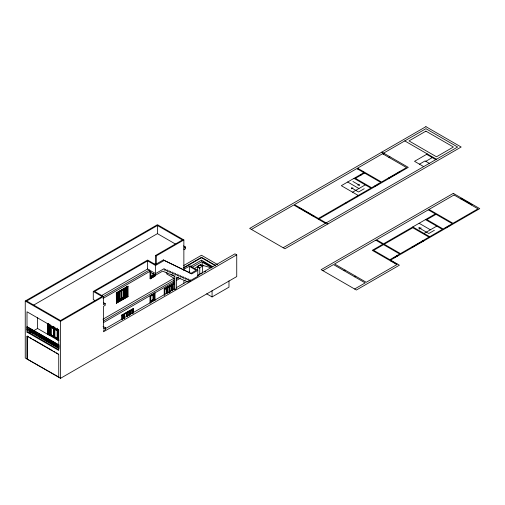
<?xml version="1.0" encoding="UTF-8"?>
<svg xmlns="http://www.w3.org/2000/svg" width="505" height="505" viewBox="0 0 505 505"><rect width="100%" height="100%" fill="white"/><g stroke="black" fill="none" stroke-linecap="round" stroke-linejoin="round"><path stroke-width="0.76" d="M351.512 188.87L351.613 187.961L353.008 188.011M197.562 275.433L234.97 253.832L236.738 254.848L236.738 276.582L60.499 378.333L25.25 357.982L25.25 301.005L157.427 224.693L183.864 239.957L183.864 270.409M183.864 239.957L156.297 255.871L156.297 264.008L155.597 263.604L155.597 255.461L182.457 239.957L157.427 225.508L26.658 301.005L60.499 320.542L102.092 296.53L93.28 291.442L93.28 299.579L95.312 300.753M33.469 305.209L157.427 233.645L175.689 244.186M27.119 326.785L58.839 345.104L58.839 346.323L27.119 328.01L27.119 326.785L59.085 344.959M27.119 328.01L27.365 326.647M27.119 328.824L58.839 347.137L58.839 348.362L27.119 330.043L27.119 328.824L59.085 346.998M93.28 291.442L147.63 260.062L155.382 264.538M27.119 330.043L27.365 328.679M105.141 328.793L173.909 289.087L174.793 289.599L176.554 288.582L176.554 277.1L187.986 281.979L197.79 276.317L197.79 270.377L191.793 273.836L164.232 260.447L155.559 265.453L147.63 260.877L94.688 291.442L103.5 296.53L103.5 304.666L105.261 303.65L105.261 305.279L103.5 306.295L103.5 329.09L105.614 327.865L105.614 329.494L103.5 330.718L103.5 331.772L236.738 254.848M58.738 330.106L27.011 311.787L27.011 332.138L27.718 331.734L58.763 349.656M29.694 333.035L37.585 328.477L58.738 340.686M27.011 336.21L58.738 354.523L58.738 377.317L59.022 377.153L27.011 359.005L27.011 336.21L28.646 336.829M154.265 264.368L155.805 263.477M101.473 295.659L147.63 269.014L155.559 273.59L164.232 268.584L164.232 270.213L165.855 269.279L165.855 270.907L167.477 269.973L167.477 271.602L169.093 270.661L169.093 272.29L170.715 271.355L170.715 272.984L172.338 272.043L172.338 273.672L173.96 272.738L173.96 274.366L175.582 273.432L175.582 275.061L177.205 274.12L177.205 275.749L178.82 274.815L178.82 276.443L180.443 275.503L180.443 277.131L182.065 276.197L182.065 277.826L183.687 276.892L183.687 278.52L185.31 277.58L185.31 279.208L186.932 278.274L186.932 279.903L188.554 278.968L188.554 280.591L190.17 279.656L190.17 281.285M154.972 264.772L163.349 259.936L191.793 273.836M183.864 248.094L185.625 247.078L185.625 248.706L183.864 249.722M25.25 301.005L60.499 321.357L149.392 270.03L149.392 271.658L102.988 298.449M50.98 327.095L53.663 328.559L53.587 336.248L50.98 334.746L50.98 327.095L53.663 328.559M53.663 328.067C46.908 323.156 55.234 331.28 53.663 326.539M116.403 303.24L116.327 292.944L128.03 286.19L128.1 296.486L116.327 303.202L128.1 296.486M128.1 286.228L116.327 292.944M54.717 327.234L54.717 328.761L57.393 330.226M120.84 290.583L119.186 291.543L119.186 299.358L119.117 291.499M116.68 293.146L118.34 292.193L118.34 300.008L116.68 300.961M116.68 293.392L118.34 292.439M124.615 288.816L126.269 287.856M57.324 338.407L54.717 336.904L54.717 329.247L57.393 330.718M116.68 293.639L118.34 292.679M124.615 289.056L126.269 288.102M116.68 293.885L118.34 292.925M124.615 289.302L126.269 288.349M116.68 294.125L118.34 293.171M124.615 289.548L126.269 288.589M116.68 294.371L118.34 293.411M124.615 289.794L126.269 288.835M116.68 294.617L118.34 293.657M124.615 290.034L126.269 289.081M116.68 294.857L118.34 293.904M124.615 290.28L126.269 289.321M49.572 324.519L49.572 335.396L49.926 335.194L48.158 334.581L48.158 323.705M116.68 295.103L118.34 294.144M124.615 290.526L126.269 289.567M116.68 295.349L118.34 294.39M124.615 290.766L126.269 289.813M116.68 295.589L118.34 294.636M124.615 291.013L126.269 290.053M116.68 295.835L118.34 294.876M124.615 291.259L126.269 290.299M116.68 296.082L118.34 295.122M124.615 291.499L126.269 290.545M150.78 276.475L153.198 275.162L153.198 273.647M116.68 296.321L118.34 295.368M124.615 291.745L126.269 290.792M150.85 276.519L153.198 275.162M116.68 296.568L118.34 295.614M124.615 291.991L126.269 291.031M150.616 277.062L153.552 275.364L154.328 275.812L154.328 274.284M57.267 339.025L50.418 335.067L49.711 335.478L49.711 324.26M50.98 334.746L53.663 336.21M116.68 296.814L118.34 295.854M124.615 292.231L126.269 291.278M116.68 297.054L118.34 296.1M124.615 292.477L126.269 291.524M116.68 297.3L118.34 296.347M124.615 292.723L126.269 291.764M116.68 297.546L118.34 296.587M124.615 292.963L126.269 292.01M154.328 275.812L150.799 277.845L150.799 271.74M149.392 271.658L155.559 275.219L162.61 271.153L174.793 276.349L174.793 289.599M116.68 297.786L118.34 296.833M124.615 293.209L126.269 292.256M116.68 298.032L118.34 297.079M124.615 293.455L126.269 292.496M150.168 271.374L150.168 278.785L154.89 276.134L154.89 274.657M116.68 298.278L118.34 297.319M124.615 293.702L126.269 292.742M150.168 278.785L154.89 276.134M116.68 298.524L118.34 297.565M124.615 293.942L126.269 292.988M116.68 298.764L118.34 297.811M124.615 294.188L126.269 293.228M116.68 299.01L118.34 298.051M124.615 294.434L126.269 293.474M116.68 299.257L118.34 298.297M124.615 294.674L126.269 293.721M116.68 299.497L118.34 298.543M124.615 294.92L126.269 293.96M116.68 299.743L118.34 298.783M124.615 295.166L126.269 294.207M116.68 299.989L118.34 299.029M124.615 295.406L126.269 294.453M116.68 300.229L118.34 299.276M124.615 295.652L126.269 294.693M116.68 300.475L118.34 299.522M124.615 295.898L126.269 294.939M116.68 300.721L118.34 299.762M119.117 299.314L120.84 298.398L120.771 290.545M121.755 289.977L121.755 297.792L123.485 296.871L123.485 289.056M124.615 296.138L126.269 295.185M54.717 336.904L57.393 338.369M118.694 292.004L118.694 300.21L124.116 297.237L124.116 288.286M116.851 301.434L126.761 295.715L127.538 296.164L127.538 287.206L116.964 293.31L116.964 302.268L127.538 296.164M183.769 265.485L201.489 255.259L217.56 264.538M58.618 340.212L57.324 339.871L57.324 328.995M57.892 329.733L57.892 339.549L58.946 340.08M183.751 267.536L201.489 257.291L215.66 265.478M183.751 267.94L201.489 257.702L215.66 265.882M251.433 229.434L293.733 205.011L325.454 223.33M383.617 153.122L425.911 128.699L457.631 147.018L283.16 247.747M357.534 168.992L358.234 168.588M383.263 154.139L384.318 153.526M189.362 272.99L189.362 266.331L190.069 265.92L197.79 270.377M190.663 266.394L201.489 260.144L212.889 266.722M192.014 267.372L201.489 261.899L201.489 260.144M102.951 319.229L173.966 278.23M203.502 265.946L202.196 265.188L202.196 262.177L202.896 261.767L212.062 267.063M199.765 273.944L199.765 268.136L197.228 266.918L197.228 266.507L200.188 264.803L202.511 266.141L202.303 272.473M103.342 321.035L173.676 280.433M176.409 278.855L178.461 277.668M299.023 208.066L299.724 207.656M194.097 268.666L200.82 264.778L211.355 267.915L211.355 267.467L202.196 262.177M197.436 267.038L199.765 268.136M362.464 171.845L363.171 171.435M388.901 157.396L389.961 156.784M103.323 322.676L173.966 281.891M176.687 280.319L180.083 278.362M154.89 293.152L150.237 295.835L150.168 303.202L150.168 295.797L154.82 293.108L154.89 300.557M197.228 266.507L199.551 267.852L202.511 266.141M190.915 273.331L196.199 270.276L189.362 266.331M164.264 295.185L164.264 288.879L174.017 283.248M164.264 288.879L174.086 283.286M168.916 286.594L167.262 287.553L167.262 293.026M164.763 289.163L166.486 288.248M172.761 284.624L172.761 290.091L172.691 284.58L173.796 283.943M164.832 289.201L174.156 283.898M121.793 319.734L121.718 315.07L133.49 308.353L133.49 312.98M124.716 313.744L126.376 312.791L126.376 316.584M127.361 312.216L129.015 311.263L129.015 315.063M123.94 318.238L123.87 314.394L122.216 315.354L122.286 319.192M130.145 310.771L131.874 309.855L130.145 310.771L130.145 314.571M122.286 315.391L123.94 314.438M121.718 315.07L122.355 315.436L132.929 309.331L132.929 313.214M150.875 300.841L153.198 299.579L153.198 295.046M150.945 300.885L153.198 299.579M150.616 301.479L153.552 299.781L154.328 300.229L154.328 294.125L150.799 296.164L150.799 302.268L154.328 300.229M176.346 287.68L187.102 281.468L187.986 281.979M198.187 275.522L199.538 274.739M200.895 273.956L202.252 273.173M204.291 271.999L205.649 271.217M352.597 192.19L365.285 184.868M313.119 216.203L313.826 215.799M364.219 188.725L358.575 191.982L351.613 187.961M427.318 153.937L414.529 161.322L423.695 166.612M374.805 186.288L378.327 184.256M388.901 178.151L399.474 172.047M318.409 219.258L408.286 167.363L381.849 152.1M419.466 164.169L425.103 160.912L429.332 163.355M425.81 161.322L432.255 157.598M206.696 293.841L212.062 296.934L228.98 287.168L228.98 280.906M322.897 270.693L333.47 264.588L365.197 282.901L354.624 289.005M460.718 198.856L461.772 198.244M344.044 270.693L345.104 270.08M471.291 204.961L472.345 204.348M424.061 233.449L436.749 226.126M434.388 230.28L428.814 233.499L418.948 227.805L419.352 229.194M354.624 276.797L355.678 276.184M394.272 257.563L396.917 256.041M412.427 247.084L423.001 240.98M446.262 227.547L449.791 225.514M390.573 260.921L391.28 260.517M396.21 264.178L396.917 263.774M183.637 269.329L189.716 266.122M188.365 272.536L189.716 271.823M185.101 280.37L183.864 280.919L183.864 283.204M418.948 227.805L421.29 228.077M357.736 184.982L359.39 185.202L358.929 184.262M404.764 140.908L436.484 159.226M426.618 154.341L435.783 159.63M461.248 198.553L471.822 204.658M399.12 171.845L399.827 172.249M388.547 177.949L389.254 178.353M377.974 184.054L378.681 184.458M449.437 225.312L450.144 225.716M360.349 174.692L361.056 175.096M374.451 186.086L375.152 186.496M445.915 227.345L446.616 227.755M355.419 177.539L356.12 177.949M354.005 178.353L370.923 188.125L318.409 218.444L294.44 204.607L356.827 168.588L363.878 172.653L341.317 185.682L358.234 195.448M425.469 219.612L442.386 229.384L400.446 253.598L384.229 244.237L412.781 227.755L428.991 237.116M352.907 181.459L359.39 185.202M347.661 182.015L358.941 188.529M419.125 223.273L430.405 229.788M412.781 226.941L429.698 236.706M356.574 196.407L357.281 196.811M422.647 240.778L423.354 241.182M346.001 202.511L346.708 202.915M412.074 246.882L412.781 247.286M396.564 255.833L397.271 256.243M393.925 257.361L394.626 257.771M319.109 218.848L327.922 223.936M299.37 207.864L313.472 216.001M390.927 260.719L396.564 263.976M183.593 245.903L185.625 247.078M200.397 265.327L200.188 264.803M155.597 255.461L156.297 255.871M163.349 259.936L164.232 260.447M171.485 274.442L174.793 276.349M123.485 296.871L123.416 289.018M121.755 297.792L121.831 290.015M121.478 298.764L121.333 290.476M133.49 308.353L133.421 312.942M118.694 300.21L118.833 292.086M103.342 302.539L105.261 303.65M103.052 326.388L105.614 327.865M54.717 328.761L57.324 330.27M54.717 329.247L57.324 330.756M49.78 334.783L48.796 334.215L48.726 323.686L48.796 334.215L49.711 334.828M57.892 339.549L58.877 340.117M29.391 329.033L30.742 329.815M32.086 330.592L36.814 333.319M38.165 334.102L54.363 343.451M55.714 344.233L59.085 346.184M29.391 331.072L34.113 333.799M35.464 334.575L36.814 335.358M38.165 336.134L59.085 348.216M27.011 332.138L58.738 350.457L58.738 329.809M29.997 337.605L31.348 338.382M32.699 339.164L52.267 350.464M53.618 351.246L54.969 352.023M56.32 352.806L58.346 353.973M212.062 290.672L212.062 296.934M201.489 257.291L201.489 257.702M199.551 267.852L199.551 268.262M197.651 266.918L197.651 270.541M173.909 289.087L173.909 278.11L166.858 274.038L166.858 272.523M172.268 284.34L172.268 290.306M172.053 284.959L172.053 290.93M171.561 290.539L171.561 285.072L169.907 286.026L169.907 292.281M171.492 290.501L171.492 285.028L169.838 285.988L169.838 292.237M169.415 286.486L169.415 292.458M168.916 292.849L168.847 286.556L167.193 287.515L167.193 292.982M166.978 287.389L166.978 293.361M166.416 288.204L166.486 293.714M164.901 289.245L164.901 294.466M164.34 288.917L164.34 295.229M157.427 225.508L157.427 233.645M155.559 265.453L155.559 275.219M154.82 274.613L154.82 276.096M154.82 293.108L154.82 300.519M153.552 273.836L153.552 275.364M153.552 294.44L153.552 299.781M153.129 273.609L153.129 275.118M153.129 295.002L153.129 299.541M150.237 272.157L150.237 278.823M147.63 260.877L147.63 269.014M132.367 309.003L132.367 313.624M132.152 309.66L132.152 313.542M131.799 309.817L131.874 313.655M130.214 310.815L130.214 314.615M129.722 310.531L129.722 315.145M129.507 311.175L129.507 315.025M128.945 315.019L128.945 311.219L127.292 312.178L127.292 316.736M126.869 312.702L126.869 316.553M126.761 286.758L126.761 295.715M126.269 287.616L126.269 295.431L124.615 296.385L124.615 288.57M126.3 312.746L126.3 316.547M124.647 313.706L124.647 318.264M124.432 313.58L124.432 318.2M124.224 314.23L124.224 318.081M123.978 288.948L123.978 297.161M123.87 314.394L123.87 318.194M122.355 315.436L122.355 319.318M60.499 321.357L60.499 378.333M57.961 329.696L57.961 339.505M57.677 329.569L57.677 339.669M57.185 328.136L57.185 339.789M54.786 327.19L54.786 328.723M54.786 329.209L54.786 336.86M54.155 327.126L54.155 337.226M53.587 326.577L53.587 328.111M53.587 328.597L53.587 336.248M51.049 327.051L51.049 334.701M50.418 324.967L50.418 335.067M48.512 324.279L48.512 334.379M47.596 323.452L47.596 334.26M37.585 317.475L37.585 328.477M27.295 336.046L27.295 358.84M425.911 126.667L249.672 228.418L284.921 248.763L461.16 147.018L425.911 126.667M382.556 153.728L357.534 168.178L381.502 182.015L406.525 167.572L382.556 153.728M425.911 131.142L408.993 140.908L436.484 156.784L453.402 147.018L425.911 131.142M364.578 173.064L355.419 178.353L371.63 187.715L380.795 182.425L364.578 173.064M453.313 193.358L321.136 269.676L356.385 290.022L399.386 265.194L390.573 260.107L479.75 208.622L453.313 193.358M375.77 240.165L334.531 263.976L366.251 282.289L396.917 264.588L372.242 250.341L382.822 244.237L375.77 240.165M428.291 209.846L376.477 239.761L383.522 243.827L435.335 213.912L428.291 209.846M454.02 194.987L428.991 209.436L452.96 223.273L477.989 208.83L454.02 194.987M383.522 244.641L373.656 250.341L389.866 259.703L399.739 254.002L383.522 244.641M436.042 214.322L426.876 219.612L443.093 228.973L452.259 223.683L436.042 214.322"/></g></svg>
